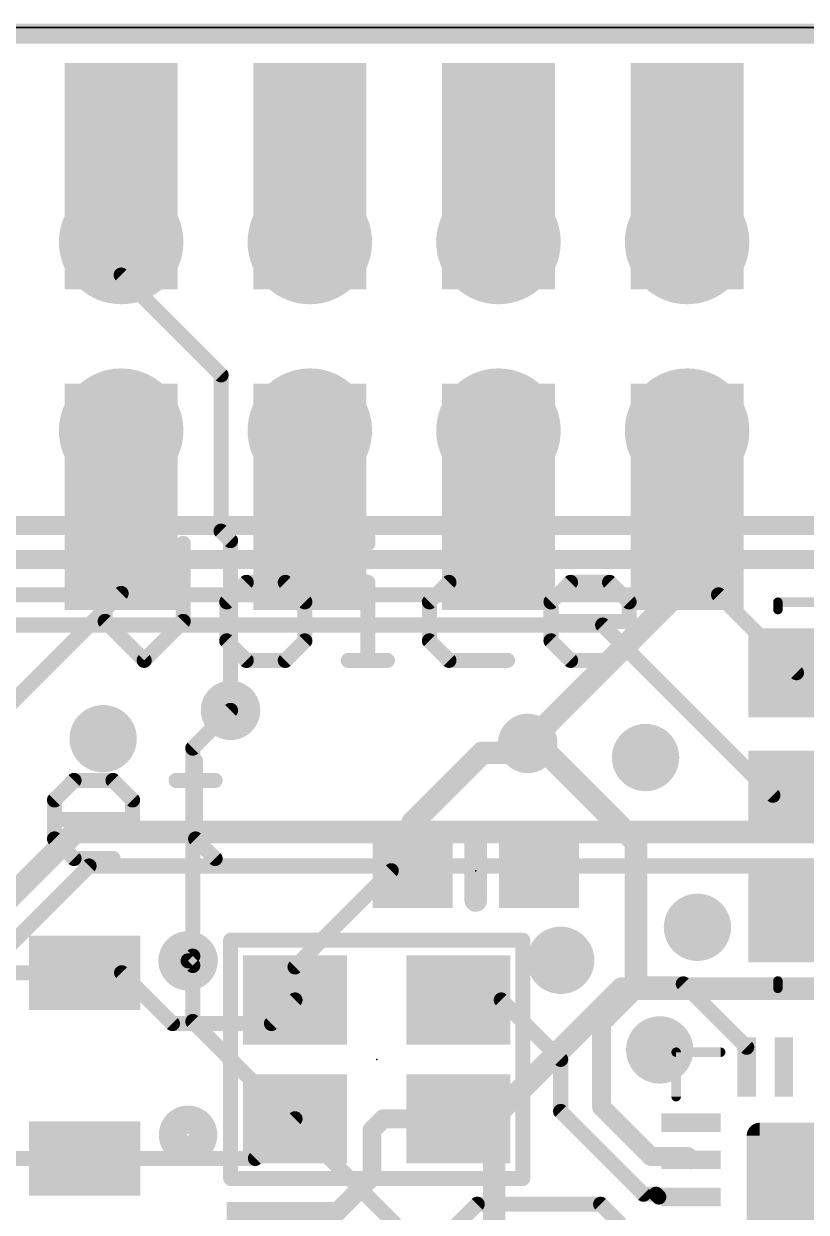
# Model space of a CAD drawing. Extents: x -0.1 to 65.1, y -0.2 to 30.7.
# Drawn here: x 19.76 to 30.29, y 14.71 to 30.71 of the extents above; entities that cross this region are included whole.
import ezdxf

# ---------------------------------------------------------------- set-up
doc = ezdxf.new("R2010")
doc.units = 0
for name, color, linetype in [('1', 12, 'CONTINUOUS'), ('16', 5, 'CONTINUOUS'), ('17', 110, 'CONTINUOUS'), ('18', 110, 'CONTINUOUS'), ('20', 4, 'CONTINUOUS'), ('21', 40, 'CONTINUOUS'), ('23', 40, 'CONTINUOUS')]:
    doc.layers.add(name, color=color, linetype=linetype)

# ---------------------------------------------------------------- blocks, each defined once
blk = doc.blocks.new('RECT')
blk.add_solid([(-0.5, -0.5), (0.5, -0.5), (-0.5, 0.5), (0.5, 0.5)])
blk = doc.blocks.new('RECT560000X560000R10')
at = {"const_width": 0.175}
blk.add_lwpolyline([(1.6625, -1.575), (1.6625, 1.575, 0.4142), (1.575, 1.6625), (-1.575, 1.6625, 0.4142), (-1.6625, 1.575), (-1.6625, -1.575, 0.4142), (-1.575, -1.6625), (1.575, -1.6625, 0.4142)], format="xyb", close=True, dxfattribs=at)
blk.add_solid([(-1.6004, -1.6004), (1.6004, -1.6004), (-1.6004, 1.6004), (1.6004, 1.6004)])
blk = doc.blocks.new('ROUNDP')
at = {"const_width": 0.5}
blk.add_lwpolyline([(0, -0.25, 1), (0, 0.25, 1), (0, -0.25)], format="xyb", dxfattribs=at)
blk = doc.blocks.new('ROUNDV')
at = {"const_width": 0.5}
blk.add_lwpolyline([(0, -0.25, 1), (0, 0.25, 1), (0, -0.25)], format="xyb", dxfattribs=at)

msp = doc.modelspace()

# ---------------------------------------------------------------- linework, layer by layer
at = {"layer": '1'}
for points, const_width in [([(0, 30.607), (65.024, 30.607)], 0.2032), ([(43.5102, 23.9522), (5.4621, 23.9522)], 0.254), ([(5.6515, 23.495), (46.101, 23.495)], 0.254), ([(29.1133, 23.0188), (7.2088, 23.0188)], 0.2032), ([(30.162, 21.97), (29.1133, 23.0188)], 0.2032), ([(9.0234, 22.6124), (27.5526, 22.6124)], 0.2032), ([(27.5526, 22.6124), (29.845, 20.32)], 0.2032), ([(22.0345, 20.955), (22.5425, 21.463)], 0.2032), ([(26.6065, 20.955), (26.543, 21.0185)], 0.3048), ([(22.0345, 20.955), (22.0345, 18.1547)], 0.2032), ([(25.9311, 20.8915), (24.9945, 19.9549)], 0.3048), ([(25.9311, 20.8915), (26.6065, 20.8915)], 0.3048), ([(26.6065, 20.8915), (26.6065, 20.955)], 0.3048), ([(26.6065, 20.8915), (26.797, 20.8915)], 0.3048), ([(26.797, 20.8915), (28.0035, 19.685)], 0.3048), ([(29.845, 20.32), (30.162, 20.32)], 0.2032), ([(24.9945, 19.304), (24.9945, 19.9549)], 0.3048), ([(28.0035, 19.685), (28.0035, 17.78)], 0.3048), ([(24.7065, 19.304), (23.411, 18.0085)], 0.2032), ([(24.9945, 19.304), (24.7065, 19.304)], 0.2032), ([(21.971, 18.0912), (22.0345, 18.1547)], 0.2032), ([(23.411, 18.0085), (23.411, 17.564)], 0.2032), ([(14.98, 17.9305), (20.58, 17.9305)], 0.2032), ([(20.58, 17.9305), (21.076, 17.9305)], 0.2032), ([(21.76, 17.2465), (21.076, 17.9305)], 0.2032), ([(27.5376, 17.2506), (28.067, 17.78)], 0.254), ([(28.0035, 17.78), (28.067, 17.78)], 0.2032), ([(28.067, 17.78), (28.6385, 17.78)], 0.2032), ([(28.6385, 17.78), (29.492, 16.9265)], 0.2032), ([(23.0935, 17.2465), (23.411, 17.564)], 0.2032), ([(25.611, 17.564), (26.1875, 17.564)], 0.2032), ([(26.1875, 17.564), (26.9875, 16.764)], 0.2032), ([(23.0935, 17.2465), (21.76, 17.2465)], 0.2032), ([(27.5376, 16.1228), (27.5376, 17.2506)], 0.254), ([(29.492, 16.9265), (29.492, 16.6605)], 0.2032), ([(26.9875, 16.764), (26.9875, 16.0623)], 0.2032), ([(26.9875, 16.0623), (28.1019, 14.9479)], 0.2032), ([(28.2051, 15.4553), (27.5376, 16.1228)], 0.254), ([(22.8775, 15.4305), (23.411, 15.964)], 0.2032), ([(24.6, 15.964), (24.4475, 15.8115)], 0.254), ([(25.611, 15.964), (24.6, 15.964)], 0.254), ([(24.4475, 15.8115), (24.4475, 15.1765)], 0.254), ([(14.98, 15.4305), (20.58, 15.4305)], 0.2032), ([(20.58, 15.4305), (22.8775, 15.4305)], 0.2032), ([(28.6972, 15.4553), (28.2051, 15.4553)], 0.254), ([(28.742, 15.4105), (28.6972, 15.4553)], 0.254), ([(23.4925, 14.2215), (24.4475, 15.1765)], 0.254), ([(28.1019, 14.9479), (28.2713, 14.9479)], 0.2032), ([(28.2713, 14.9479), (28.3087, 14.9105)], 0.2032), ([(25.8636, 14.8128), (25.0843, 14.0335)], 0.2032), ([(27.5258, 14.8128), (25.8636, 14.8128)], 0.2032), ([(27.7971, 14.5415), (27.5258, 14.8128)], 0.2032), ([(28.3087, 14.9105), (28.742, 14.9105)], 0.2032)]:
    msp.add_lwpolyline(points, dxfattribs=dict(at, const_width=const_width))
for points, const_width in [([(29.1492, 23.0547, 1), (29.0773, 22.9828)], 0.1016), ([(29.1133, 22.968, 1), (29.1133, 23.0695)], 0.1016), ([(27.5886, 22.6483, 1), (27.5167, 22.5764)], 0.1016), ([(27.5526, 22.5616, 1), (27.5526, 22.6632)], 0.1016), ([(30.1261, 21.9341, 1), (30.1979, 22.0059)], 0.1016), ([(22.5784, 21.4271, 1), (22.5066, 21.4989)], 0.1016), ([(26.5969, 21.0724, 1), (26.4891, 20.9646)], 0.1524), ([(22.0853, 20.955, 1), (21.9837, 20.955)], 0.1016), ([(21.9986, 20.9909, 1), (22.0704, 20.9191)], 0.1016), ([(25.9311, 20.9677, 1), (25.9311, 20.8153)], 0.1524), ([(25.985, 20.8376, 1), (25.8772, 20.9454)], 0.1524), ([(26.6827, 20.955, 1), (26.5303, 20.955)], 0.1524), ([(26.6065, 20.9677, 1), (26.6065, 20.8153)], 0.1524), ([(26.5303, 20.8915, 1), (26.6827, 20.8915)], 0.1524), ([(26.5526, 20.9011, 1), (26.6604, 21.0089)], 0.1524), ([(26.6065, 20.8153, 1), (26.6065, 20.9677)], 0.1524), ([(26.8509, 20.9454, 1), (26.7431, 20.8376)], 0.1524), ([(26.797, 20.8153, 1), (26.797, 20.9677)], 0.1524), ([(29.845, 20.3708, 1), (29.845, 20.2692)], 0.1016), ([(29.8091, 20.2841, 1), (29.8809, 20.3559)], 0.1016), ([(30.162, 20.2692, 1), (30.162, 20.3708)], 0.1016), ([(25.0707, 19.9549, 1), (24.9183, 19.9549)], 0.1524), ([(24.9406, 20.0088, 1), (25.0484, 19.901)], 0.1524), ([(28.0797, 19.685, 1), (27.9273, 19.685)], 0.1524), ([(27.9496, 19.6311, 1), (28.0574, 19.7389)], 0.1524), ([(24.7065, 19.3548, 1), (24.7065, 19.2532)], 0.1016), ([(24.7424, 19.2681, 1), (24.6706, 19.3399)], 0.1016), ([(24.9183, 19.304, 1), (25.0707, 19.304)], 0.1524), ([(24.9945, 19.2532, 1), (24.9945, 19.3548)], 0.1016), ([(22.0704, 18.1187, 1), (21.9986, 18.1906)], 0.1016), ([(21.9351, 18.1271, 1), (22.0069, 18.0552)], 0.1016), ([(21.9837, 18.1547, 1), (22.0853, 18.1547)], 0.1016), ([(23.4618, 18.0085, 1), (23.3602, 18.0085)], 0.1016), ([(23.3751, 18.0444, 1), (23.4469, 17.9726)], 0.1016), ([(20.58, 17.9813, 1), (20.58, 17.8797)], 0.1016), ([(20.58, 17.8797, 1), (20.58, 17.9813)], 0.1016), ([(21.1119, 17.9664, 1), (21.0401, 17.8946)], 0.1016), ([(21.076, 17.8797, 1), (21.076, 17.9813)], 0.1016), ([(27.9273, 17.78, 1), (28.0797, 17.78)], 0.1524), ([(28.0035, 17.8308, 1), (28.0035, 17.7292)], 0.1016), ([(28.1119, 17.7351, 1), (28.0221, 17.8249)], 0.127), ([(28.067, 17.8308, 1), (28.067, 17.7292)], 0.1016), ([(28.067, 17.7292, 1), (28.067, 17.8308)], 0.1016), ([(28.6744, 17.8159, 1), (28.6026, 17.7441)], 0.1016), ([(28.6385, 17.7292, 1), (28.6385, 17.8308)], 0.1016), ([(23.3602, 17.564, 1), (23.4618, 17.564)], 0.1016), ([(23.4469, 17.5281, 1), (23.3751, 17.5999)], 0.1016), ([(25.611, 17.6148, 1), (25.611, 17.5132)], 0.1016), ([(26.2234, 17.5999, 1), (26.1516, 17.5281)], 0.1016), ([(26.1875, 17.5132, 1), (26.1875, 17.6148)], 0.1016), ([(21.76, 17.2973, 1), (21.76, 17.1957)], 0.1016), ([(21.7241, 17.2106, 1), (21.7959, 17.2824)], 0.1016), ([(23.0576, 17.2824, 1), (23.1294, 17.2106)], 0.1016), ([(23.0935, 17.1957, 1), (23.0935, 17.2973)], 0.1016), ([(27.6011, 17.2506, 1), (27.4741, 17.2506)], 0.127), ([(27.4927, 17.2955, 1), (27.5825, 17.2057)], 0.127), ([(29.5428, 16.9265, 1), (29.4412, 16.9265)], 0.1016), ([(29.4561, 16.8906, 1), (29.5279, 16.9624)], 0.1016), ([(27.0383, 16.764, 1), (26.9367, 16.764)], 0.1016), ([(26.9516, 16.7281, 1), (27.0234, 16.7999)], 0.1016), ([(29.4412, 16.6605, 1), (29.5428, 16.6605)], 0.1016), ([(27.0234, 16.0982, 1), (26.9516, 16.0263)], 0.1016), ([(27.5825, 16.1677, 1), (27.4927, 16.0779)], 0.127), ([(27.4741, 16.1228, 1), (27.6011, 16.1228)], 0.127), ([(23.4469, 15.9281, 1), (23.3751, 15.9999)], 0.1016), ([(24.6, 16.0275, 1), (24.6, 15.9005)], 0.127), ([(24.6449, 15.9191, 1), (24.5551, 16.0089)], 0.127), ([(25.611, 15.9005, 1), (25.611, 16.0275)], 0.127), ([(26.9367, 16.0623, 1), (27.0383, 16.0623)], 0.1016), ([(24.511, 15.8115, 1), (24.384, 15.8115)], 0.127), ([(24.4026, 15.8564, 1), (24.4924, 15.7666)], 0.127), ([(20.58, 15.4813, 1), (20.58, 15.3797)], 0.1016), ([(20.58, 15.3797, 1), (20.58, 15.4813)], 0.1016), ([(22.8775, 15.3797, 1), (22.8775, 15.4813)], 0.1016), ([(28.2051, 15.5188, 1), (28.2051, 15.3918)], 0.127), ([(28.1602, 15.4104, 1), (28.25, 15.5002)], 0.127), ([(28.7421, 15.5002, 1), (28.6523, 15.4104)], 0.127), ([(28.6972, 15.3918, 1), (28.6972, 15.5188)], 0.127), ([(22.8416, 15.4664, 1), (22.9134, 15.3946)], 0.1016), ([(28.6971, 15.3656, 1), (28.7869, 15.4554)], 0.127), ([(24.384, 15.1765, 1), (24.511, 15.1765)], 0.127), ([(24.4924, 15.1316, 1), (24.4026, 15.2214)], 0.127), ([(28.1019, 14.9987, 1), (28.1019, 14.8971)], 0.1016), ([(28.3073, 14.9838, 1), (28.2354, 14.912)], 0.1016), ([(28.2713, 14.8971, 1), (28.2713, 14.9987)], 0.1016), ([(25.8636, 14.8636, 1), (25.8636, 14.762)], 0.1016), ([(25.8995, 14.7769, 1), (25.8276, 14.8487)], 0.1016), ([(27.5617, 14.8487, 1), (27.4898, 14.7769)], 0.1016), ([(27.5258, 14.762, 1), (27.5258, 14.8636)], 0.1016), ([(28.0659, 14.912, 1), (28.1378, 14.9838)], 0.1016), ([(28.3087, 14.9613, 1), (28.3087, 14.8597)], 0.1016), ([(28.2728, 14.8746, 1), (28.3447, 14.9464)], 0.1016), ([(28.742, 14.8597, 1), (28.742, 14.9613)], 0.1016)]:
    msp.add_lwpolyline(points, format="xyb", dxfattribs=dict(at, const_width=const_width))
at = {"layer": '16'}
for points, const_width in [([(0, 30.5435), (65.024, 30.5435)], 0.2032), ([(21.0696, 28.6574), (21.07, 28.657)], 0.4064), ([(21.07, 28.657), (21.07, 27.77)], 0.4064), ([(26.1496, 28.6574), (26.15, 28.657)], 0.4064), ([(26.15, 28.657), (26.15, 27.77)], 0.4064), ([(28.6896, 28.6574), (28.69, 28.657)], 0.4064), ([(28.69, 28.657), (28.69, 27.77)], 0.4064), ([(21.07, 27.3255), (21.07, 27.77)], 0.2032), ([(22.4155, 25.98), (21.07, 27.3255)], 0.2032), ([(22.4155, 23.876), (22.4155, 25.98)], 0.2032), ([(21.0696, 25.2296), (21.07, 25.23)], 0.4064), ([(21.0696, 24.3394), (21.0696, 25.2296)], 0.4064), ([(23.6096, 25.2296), (23.61, 25.23)], 0.4064), ([(23.6096, 24.3394), (23.6096, 25.2296)], 0.4064), ([(26.1496, 25.2296), (26.15, 25.23)], 0.4064), ([(26.1496, 24.3394), (26.1496, 25.2296)], 0.4064), ([(28.6896, 25.2296), (28.69, 25.23)], 0.4064), ([(28.6896, 24.892), (28.6896, 25.2296)], 0.4064), ([(28.6896, 24.3394), (28.6896, 24.892)], 0.4064), ([(28.6896, 23.1651), (28.6896, 24.892)], 0.3048), ([(21.0696, 23.0381), (21.0696, 24.3394)], 0.2032), ([(22.5425, 23.749), (22.4155, 23.876)], 0.2032), ([(22.5425, 21.463), (22.5425, 23.749)], 0.2032), ([(26.543, 21.0185), (28.6896, 23.1651)], 0.3048), ([(21.0696, 23.0381), (18.2245, 20.193)], 0.2032), ([(19.2416, 18.6182), (20.4481, 19.8247)], 0.3048), ([(20.4481, 19.8247), (34.584, 19.8247)], 0.3048), ([(19.431, 18.161), (20.6375, 19.3675)], 0.2032), ([(20.6375, 19.3675), (31.75, 19.3675)], 0.2032), ([(21.971, 18.0912), (22.0345, 18.0277)], 0.2032), ([(22.0345, 18.0277), (22.0345, 17.2738)], 0.2032), ([(26.0922, 15.9957), (27.813, 17.7165)], 0.3048), ([(27.813, 17.7165), (32.7025, 17.7165)], 0.3048), ([(24.7668, 14.5415), (22.0345, 17.2738)], 0.2032), ([(26.0922, 15.9957), (26.0922, 12.446)], 0.3048)]:
    msp.add_lwpolyline(points, dxfattribs=dict(at, const_width=const_width))
for points, const_width in [([(21.1414, 28.7292, 1), (20.9978, 28.5856)], 0.2032), ([(21.1716, 28.657, 1), (20.9684, 28.657)], 0.2032), ([(20.9982, 28.5852, 1), (21.1418, 28.7288)], 0.2032), ([(26.2214, 28.7292, 1), (26.0778, 28.5856)], 0.2032), ([(26.2516, 28.657, 1), (26.0484, 28.657)], 0.2032), ([(26.0782, 28.5852, 1), (26.2218, 28.7288)], 0.2032), ([(28.7614, 28.7292, 1), (28.6178, 28.5856)], 0.2032), ([(28.7916, 28.657, 1), (28.5884, 28.657)], 0.2032), ([(28.6182, 28.5852, 1), (28.7618, 28.7288)], 0.2032), ([(20.9684, 27.77, 1), (21.1716, 27.77)], 0.2032), ([(21.1208, 27.77, 1), (21.0192, 27.77)], 0.1016), ([(26.0484, 27.77, 1), (26.2516, 27.77)], 0.2032), ([(28.5884, 27.77, 1), (28.7916, 27.77)], 0.2032), ([(21.1059, 27.3614, 1), (21.0341, 27.2896)], 0.1016), ([(21.0192, 27.3255, 1), (21.1208, 27.3255)], 0.1016), ([(22.4663, 25.98, 1), (22.3647, 25.98)], 0.1016), ([(22.3796, 25.9441, 1), (22.4514, 26.0159)], 0.1016), ([(21.1712, 25.2296, 1), (20.968, 25.2296)], 0.2032), ([(20.9978, 25.3014, 1), (21.1414, 25.1578)], 0.2032), ([(21.1418, 25.1582, 1), (20.9982, 25.3018)], 0.2032), ([(23.7112, 25.2296, 1), (23.508, 25.2296)], 0.2032), ([(23.5378, 25.3014, 1), (23.6814, 25.1578)], 0.2032), ([(23.6818, 25.1582, 1), (23.5382, 25.3018)], 0.2032), ([(26.2512, 25.2296, 1), (26.048, 25.2296)], 0.2032), ([(26.0778, 25.3014, 1), (26.2214, 25.1578)], 0.2032), ([(26.2218, 25.1582, 1), (26.0782, 25.3018)], 0.2032), ([(28.7912, 25.2296, 1), (28.588, 25.2296)], 0.2032), ([(28.6178, 25.3014, 1), (28.7614, 25.1578)], 0.2032), ([(28.7618, 25.1582, 1), (28.6182, 25.3018)], 0.2032), ([(28.7912, 24.892, 1), (28.588, 24.892)], 0.2032), ([(28.588, 24.892, 1), (28.7912, 24.892)], 0.2032), ([(28.7658, 24.892, 1), (28.6134, 24.892)], 0.1524), ([(20.968, 24.3394, 1), (21.1712, 24.3394)], 0.2032), ([(21.1204, 24.3394, 1), (21.0188, 24.3394)], 0.1016), ([(23.508, 24.3394, 1), (23.7112, 24.3394)], 0.2032), ([(26.048, 24.3394, 1), (26.2512, 24.3394)], 0.2032), ([(28.588, 24.3394, 1), (28.7912, 24.3394)], 0.2032), ([(22.4514, 23.9119, 1), (22.3796, 23.8401)], 0.1016), ([(22.3647, 23.876, 1), (22.4663, 23.876)], 0.1016), ([(22.5933, 23.749, 1), (22.4917, 23.749)], 0.1016), ([(22.5066, 23.7131, 1), (22.5784, 23.7849)], 0.1016), ([(28.6134, 23.1651, 1), (28.7658, 23.1651)], 0.1524), ([(28.7435, 23.1112, 1), (28.6357, 23.219)], 0.1524), ([(21.0188, 23.0381, 1), (21.1204, 23.0381)], 0.1016), ([(21.1055, 23.0022, 1), (21.0337, 23.074)], 0.1016), ([(22.4917, 21.463, 1), (22.5933, 21.463)], 0.1016), ([(26.4891, 21.0724, 1), (26.5969, 20.9646)], 0.1524), ([(20.4481, 19.9009, 1), (20.4481, 19.7485)], 0.1524), ([(20.502, 19.7708, 1), (20.3942, 19.8786)], 0.1524), ([(20.6375, 19.4183, 1), (20.6375, 19.3167)], 0.1016), ([(20.6734, 19.3316, 1), (20.6016, 19.4034)], 0.1016), ([(22.0069, 18.1271, 1), (21.9351, 18.0552)], 0.1016), ([(22.0853, 18.0277, 1), (21.9837, 18.0277)], 0.1016), ([(21.9986, 17.9917, 1), (22.0704, 18.0636)], 0.1016), ([(27.813, 17.7927, 1), (27.813, 17.6403)], 0.1524), ([(27.8669, 17.6626, 1), (27.7591, 17.7704)], 0.1524), ([(22.0704, 17.3097, 1), (21.9986, 17.2378)], 0.1016), ([(21.9837, 17.2738, 1), (22.0853, 17.2738)], 0.1016), ([(26.1684, 15.9957, 1), (26.016, 15.9957)], 0.1524), ([(26.0383, 16.0495, 1), (26.146, 15.9418)], 0.1524)]:
    msp.add_lwpolyline(points, format="xyb", dxfattribs=dict(at, const_width=const_width))
at = {"layer": '20'}
for p, q in [((62, 30.6604), (3, 30.6604)), ((3.0254, 30.6604), (62.0254, 30.6604))]:
    msp.add_line(p, q, dxfattribs=at)
at = {"layer": '21'}
for points, const_width in [([(24.3918, 23.9749), (24.3918, 23.7122)], 0.2032), ([(20.8547, 23.7122), (20.8547, 22.6615)], 0.2032), ([(21.9055, 22.6615), (21.9055, 23.7122)], 0.2032), ([(22.7546, 23.1869), (22.4919, 22.9242)], 0.2032), ([(23.28, 23.1869), (22.7546, 23.1869)], 0.2032), ([(23.5427, 22.9242), (23.28, 23.1869)], 0.2032), ([(24.1291, 23.1869), (24.3918, 23.1869)], 0.2032), ([(24.3918, 23.1869), (24.3918, 22.1361)], 0.2032), ([(25.4832, 23.1869), (25.2205, 22.9242)], 0.2032), ([(26.2713, 23.1869), (25.4832, 23.1869)], 0.2032), ([(26.8577, 22.9242), (27.1203, 23.1869)], 0.2032), ([(27.1203, 23.1869), (27.6457, 23.1869)], 0.2032), ([(27.6457, 23.1869), (27.9084, 22.9242)], 0.2032), ([(22.4919, 22.9242), (22.4919, 22.3988)], 0.2032), ([(23.5427, 22.3988), (23.5427, 22.9242)], 0.2032), ([(25.2205, 22.9242), (25.2205, 22.3988)], 0.2032), ([(26.8577, 22.3988), (26.8577, 22.9242)], 0.2032), ([(27.9084, 22.9242), (27.9084, 22.6615)], 0.2032), ([(29.912, 22.82), (29.912, 22.92)], 0.127), ([(29.912, 22.92), (35.112, 22.92)], 0.127), ([(20.8547, 22.6615), (21.3801, 22.1361)], 0.2032), ([(21.3801, 22.1361), (21.9055, 22.6615)], 0.2032), ([(27.9084, 22.6615), (26.8577, 22.6615)], 0.2032), ([(22.4919, 22.3988), (22.7546, 22.1361)], 0.2032), ([(23.28, 22.1361), (23.5427, 22.3988)], 0.2032), ([(25.2205, 22.3988), (25.4832, 22.1361)], 0.2032), ([(27.1203, 22.1361), (26.8577, 22.3988)], 0.2032), ([(22.7546, 22.1361), (23.28, 22.1361)], 0.2032), ([(24.1291, 22.1361), (24.6544, 22.1361)], 0.2032), ([(25.4832, 22.1361), (26.2713, 22.1361)], 0.2032), ([(27.6457, 22.1361), (27.1203, 22.1361)], 0.2032), ([(22.0725, 20.7826), (22.0725, 19.7318)], 0.2032), ([(20.1726, 20.2572), (20.4353, 20.5199)], 0.2032), ([(20.4353, 20.5199), (20.9607, 20.5199)], 0.2032), ([(20.9607, 20.5199), (21.2234, 20.2572)], 0.2032), ([(21.8098, 20.5199), (22.3351, 20.5199)], 0.2032), ([(20.1726, 19.7318), (20.1726, 20.2572)], 0.2032), ([(21.2234, 20.2572), (21.2234, 19.9945)], 0.2032), ([(21.2234, 19.9945), (20.1726, 19.9945)], 0.2032), ([(25.8445, 19.704), (25.8445, 18.904)], 0.3048), ([(20.4353, 19.4691), (20.1726, 19.7318)], 0.2032), ([(22.0725, 19.7318), (22.3351, 19.4691)], 0.2032), ([(20.9607, 19.4691), (20.4353, 19.4691)], 0.2032), ([(22.5425, 18.3515), (22.5425, 15.1765)], 0.2032), ([(22.5465, 18.368), (26.4755, 18.368)], 0.2032), ([(26.4795, 18.3515), (26.4795, 15.1765)], 0.2032), ([(29.912, 17.82), (29.912, 17.72)], 0.127), ([(29.912, 17.72), (35.112, 17.72)], 0.127), ([(29.142, 16.8605), (28.542, 16.8605)], 0.127), ([(28.542, 16.8605), (28.542, 16.2605)], 0.127), ([(22.5465, 15.16), (26.4755, 15.16)], 0.2032)]:
    msp.add_lwpolyline(points, dxfattribs=dict(at, const_width=const_width))
for points, const_width in [([(24.4426, 23.9749, 1), (24.341, 23.9749)], 0.1016), ([(20.9055, 23.7122, 1), (20.8039, 23.7122)], 0.1016), ([(21.9563, 23.7122, 1), (21.8547, 23.7122)], 0.1016), ([(24.341, 23.7122, 1), (24.4426, 23.7122)], 0.1016), ([(22.7546, 23.2377, 1), (22.7546, 23.1361)], 0.1016), ([(22.7905, 23.1509, 1), (22.7187, 23.2228)], 0.1016), ([(23.3159, 23.2228, 1), (23.2441, 23.1509)], 0.1016), ([(23.28, 23.1361, 1), (23.28, 23.2377)], 0.1016), ([(24.1291, 23.2377, 1), (24.1291, 23.1361)], 0.1016), ([(24.4426, 23.1869, 1), (24.341, 23.1869)], 0.1016), ([(24.3918, 23.1361, 1), (24.3918, 23.2377)], 0.1016), ([(25.4832, 23.2377, 1), (25.4832, 23.1361)], 0.1016), ([(25.5191, 23.1509, 1), (25.4473, 23.2228)], 0.1016), ([(26.2713, 23.1361, 1), (26.2713, 23.2377)], 0.1016), ([(27.1203, 23.2377, 1), (27.1203, 23.1361)], 0.1016), ([(27.1563, 23.1509, 1), (27.0844, 23.2228)], 0.1016), ([(27.6816, 23.2228, 1), (27.6098, 23.1509)], 0.1016), ([(27.6457, 23.1361, 1), (27.6457, 23.2377)], 0.1016), ([(22.5427, 22.9242, 1), (22.4411, 22.9242)], 0.1016), ([(22.456, 22.9601, 1), (22.5278, 22.8883)], 0.1016), ([(23.5935, 22.9242, 1), (23.4919, 22.9242)], 0.1016), ([(23.5067, 22.8883, 1), (23.5786, 22.9601)], 0.1016), ([(25.2713, 22.9242, 1), (25.1697, 22.9242)], 0.1016), ([(25.1846, 22.9601, 1), (25.2564, 22.8883)], 0.1016), ([(26.8217, 22.9601, 1), (26.8936, 22.8883)], 0.1016), ([(26.9085, 22.9242, 1), (26.8069, 22.9242)], 0.1016), ([(27.9592, 22.9242, 1), (27.8576, 22.9242)], 0.1016), ([(27.8725, 22.8883, 1), (27.9443, 22.9601)], 0.1016), ([(29.9438, 22.92, 1), (29.8803, 22.92)], 0.0635), ([(29.912, 22.9518, 1), (29.912, 22.8883)], 0.0635), ([(20.8907, 22.6974, 1), (20.8188, 22.6256)], 0.1016), ([(21.9414, 22.6256, 1), (21.8696, 22.6974)], 0.1016), ([(26.8577, 22.7123, 1), (26.8577, 22.6107)], 0.1016), ([(27.9084, 22.6107, 1), (27.9084, 22.7123)], 0.1016), ([(29.8803, 22.82, 1), (29.9438, 22.82)], 0.0635), ([(20.8039, 22.6615, 1), (20.9055, 22.6615)], 0.1016), ([(21.8547, 22.6615, 1), (21.9563, 22.6615)], 0.1016), ([(27.8576, 22.6615, 1), (27.9592, 22.6615)], 0.1016), ([(22.5278, 22.4347, 1), (22.456, 22.3629)], 0.1016), ([(22.4411, 22.3988, 1), (22.5427, 22.3988)], 0.1016), ([(23.4919, 22.3988, 1), (23.5935, 22.3988)], 0.1016), ([(23.5786, 22.3629, 1), (23.5067, 22.4347)], 0.1016), ([(25.2564, 22.4347, 1), (25.1846, 22.3629)], 0.1016), ([(25.1697, 22.3988, 1), (25.2713, 22.3988)], 0.1016), ([(26.8936, 22.4347, 1), (26.8217, 22.3629)], 0.1016), ([(26.8069, 22.3988, 1), (26.9085, 22.3988)], 0.1016), ([(21.3442, 22.172, 1), (21.416, 22.1002)], 0.1016), ([(21.3442, 22.1002, 1), (21.416, 22.172)], 0.1016), ([(22.7546, 22.1869, 1), (22.7546, 22.0853)], 0.1016), ([(22.7187, 22.1002, 1), (22.7905, 22.172)], 0.1016), ([(23.2441, 22.172, 1), (23.3159, 22.1002)], 0.1016), ([(23.28, 22.0853, 1), (23.28, 22.1869)], 0.1016), ([(24.1291, 22.1869, 1), (24.1291, 22.0853)], 0.1016), ([(24.341, 22.1361, 1), (24.4426, 22.1361)], 0.1016), ([(24.6544, 22.0853, 1), (24.6544, 22.1869)], 0.1016), ([(25.4832, 22.1869, 1), (25.4832, 22.0853)], 0.1016), ([(25.4473, 22.1002, 1), (25.5191, 22.172)], 0.1016), ([(26.2713, 22.0853, 1), (26.2713, 22.1869)], 0.1016), ([(27.1203, 22.1869, 1), (27.1203, 22.0853)], 0.1016), ([(27.0844, 22.1002, 1), (27.1563, 22.172)], 0.1016), ([(27.6457, 22.0853, 1), (27.6457, 22.1869)], 0.1016), ([(22.1233, 20.7826, 1), (22.0217, 20.7826)], 0.1016), ([(20.4353, 20.5707, 1), (20.4353, 20.4691)], 0.1016), ([(20.4712, 20.4839, 1), (20.3994, 20.5558)], 0.1016), ([(20.9966, 20.5558, 1), (20.9248, 20.4839)], 0.1016), ([(20.9607, 20.4691, 1), (20.9607, 20.5707)], 0.1016), ([(21.8098, 20.5707, 1), (21.8098, 20.4691)], 0.1016), ([(22.3351, 20.4691, 1), (22.3351, 20.5707)], 0.1016), ([(20.2234, 20.2572, 1), (20.1218, 20.2572)], 0.1016), ([(20.1367, 20.2931, 1), (20.2085, 20.2213)], 0.1016), ([(21.2742, 20.2572, 1), (21.1726, 20.2572)], 0.1016), ([(21.1875, 20.2213, 1), (21.2593, 20.2931)], 0.1016), ([(20.1726, 20.0453, 1), (20.1726, 19.9437)], 0.1016), ([(21.1726, 19.9945, 1), (21.2742, 19.9945)], 0.1016), ([(21.2234, 19.9437, 1), (21.2234, 20.0453)], 0.1016), ([(25.9207, 19.704, 1), (25.7683, 19.704)], 0.1524), ([(20.2085, 19.7677, 1), (20.1367, 19.6959)], 0.1016), ([(20.1218, 19.7318, 1), (20.2234, 19.7318)], 0.1016), ([(22.1084, 19.7677, 1), (22.0365, 19.6959)], 0.1016), ([(22.0217, 19.7318, 1), (22.1233, 19.7318)], 0.1016), ([(20.4353, 19.5199, 1), (20.4353, 19.4183)], 0.1016), ([(20.3994, 19.4332, 1), (20.4712, 19.505)], 0.1016), ([(20.9607, 19.4183, 1), (20.9607, 19.5199)], 0.1016), ([(22.2992, 19.4332, 1), (22.3711, 19.505)], 0.1016), ([(25.7683, 18.904, 1), (25.9207, 18.904)], 0.1524), ([(22.5933, 18.3515, 1), (22.4917, 18.3515)], 0.1016), ([(22.5465, 18.4188, 1), (22.5465, 18.3172)], 0.1016), ([(26.5303, 18.3515, 1), (26.4287, 18.3515)], 0.1016), ([(26.4755, 18.3172, 1), (26.4755, 18.4188)], 0.1016), ([(29.9438, 17.82, 1), (29.8803, 17.82)], 0.0635), ([(29.912, 17.7518, 1), (29.912, 17.6883)], 0.0635), ([(29.8803, 17.72, 1), (29.9438, 17.72)], 0.0635), ([(28.542, 16.8923, 1), (28.542, 16.8288)], 0.0635), ([(28.5738, 16.8605, 1), (28.5103, 16.8605)], 0.0635), ([(29.142, 16.8288, 1), (29.142, 16.8923)], 0.0635), ([(28.5103, 16.2605, 1), (28.5738, 16.2605)], 0.0635), ([(21.971, 15.5448, 1), (21.971, 15.9512, 1), (21.971, 15.5448)], 0.381), ([(22.4917, 15.1765, 1), (22.5933, 15.1765)], 0.1016), ([(22.5465, 15.2108, 1), (22.5465, 15.1092)], 0.1016), ([(26.4287, 15.1765, 1), (26.5303, 15.1765)], 0.1016), ([(26.4755, 15.1092, 1), (26.4755, 15.2108)], 0.1016)]:
    msp.add_lwpolyline(points, format="xyb", dxfattribs=dict(at, const_width=const_width))
at = {"layer": '23'}
for p in [(25.8445, 19.304), (24.511, 16.764)]:
    msp.add_point(p, dxfattribs=at)

# ---------------------------------------------------------------- block references
at = {"layer": '1'}
for p, xscale, yscale, rotation in [((30.162, 21.97), 1.3, 1.2, 180), ((30.162, 20.32), 1.3, 1.2, 180), ((30.162, 18.67), 1.3, 1.2, 180), ((28.742, 15.9105), 0.25, 0.8, 90), ((28.742, 15.4105), 0.25, 0.8, 90), ((28.742, 14.9105), 0.25, 0.8, 90), ((23.241, 14.2215), 1.24, 1.5, 90)]:
    msp.add_blockref('RECT', p, dxfattribs=dict(at, xscale=xscale, yscale=yscale, rotation=rotation))
at = {"layer": '1', "xscale": 1.075}
for p in [(24.9945, 19.304), (26.6945, 19.304)]:
    msp.add_blockref('RECT', p, dxfattribs=at)
at = {"layer": '1', "yscale": 1.5, "rotation": 90}
for p in [(20.58, 17.9305), (20.58, 15.4305)]:
    msp.add_blockref('RECT', p, dxfattribs=at)
at = {"layer": '1'}
for p, xscale, yscale in [((23.411, 17.564), 1.4, 1.2), ((25.611, 17.564), 1.4, 1.2), ((29.492, 16.6605), 0.25, 0.8), ((29.992, 16.6605), 0.25, 0.8), ((23.411, 15.964), 1.4, 1.2), ((25.611, 15.964), 1.4, 1.2)]:
    msp.add_blockref('RECT', p, dxfattribs=dict(at, xscale=xscale, yscale=yscale))
at = {"layer": '1', "rotation": 270}
msp.add_blockref('RECT560000X560000R10', (31.242, 14.1605), dxfattribs=at)
at = {"layer": '16', "xscale": 3.048, "yscale": 1.524}
for p, rotation in [((21.0696, 28.6574), 270), ((23.6096, 28.6574), 270), ((26.1496, 28.6574), 270), ((28.6896, 28.6574), 270), ((21.0696, 24.3394), 90), ((23.6096, 24.3394), 90), ((26.1496, 24.3394), 90), ((28.6896, 24.3394), 90)]:
    msp.add_blockref('RECT', p, dxfattribs=dict(at, rotation=rotation))
at = {"layer": '17', "xscale": 1.6764, "yscale": 1.6764}
for p in [(21.07, 27.77), (21.07, 27.77), (23.61, 27.77), (23.61, 27.77), (26.15, 27.77), (26.15, 27.77), (28.69, 27.77), (28.69, 27.77), (21.07, 25.23), (21.07, 25.23), (23.61, 25.23), (23.61, 25.23), (26.15, 25.23), (26.15, 25.23), (28.69, 25.23), (28.69, 25.23)]:
    msp.add_blockref('ROUNDP', p, dxfattribs=at)
at = {"layer": '18'}
for p, xscale, yscale in [((22.5425, 21.463), 0.8001, 0.8001), ((22.5425, 21.463), 0.8001, 0.8001), ((20.828, 21.082), 0.9064, 0.9064), ((20.828, 21.082), 0.9064, 0.9064), ((26.543, 21.0185), 0.8001, 0.8001), ((26.543, 21.0185), 0.8001, 0.8001), ((28.1305, 20.828), 0.9064, 0.9064), ((28.1305, 20.828), 0.9064, 0.9064), ((28.829, 18.542), 0.9064, 0.9064), ((28.829, 18.542), 0.9064, 0.9064), ((21.971, 18.0912), 0.8001, 0.8001), ((21.971, 18.0912), 0.8001, 0.8001), ((26.9875, 18.0975), 0.9064, 0.9064), ((26.9875, 18.0975), 0.9064, 0.9064), ((28.321, 16.891), 0.9064, 0.9064), ((28.321, 16.891), 0.9064, 0.9064)]:
    msp.add_blockref('ROUNDV', p, dxfattribs=dict(at, xscale=xscale, yscale=yscale))

doc.saveas('drawing.dxf')
